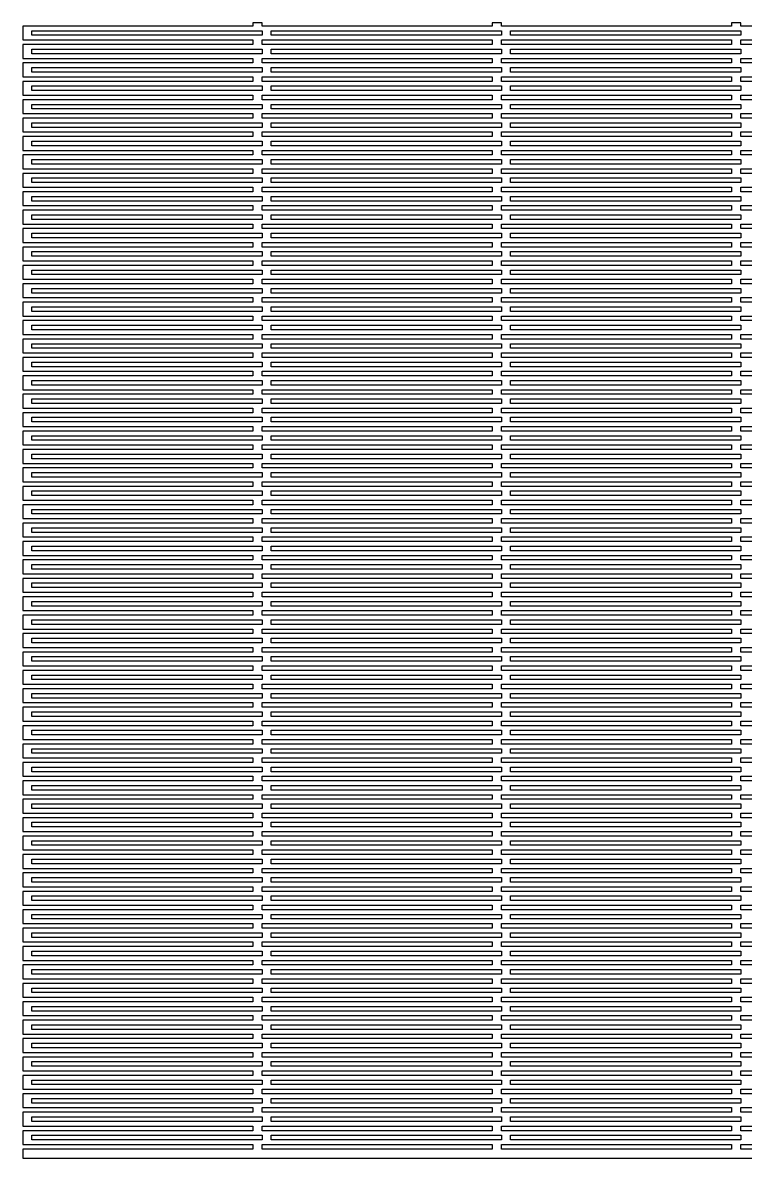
# Model space of a CAD drawing. Header units: metres. Extents: x 0 to 350, y 0 to 247.
# Drawn here: x 0 to 157, y 0 to 246.7 of the extents above; entities that cross this region are included whole.
import ezdxf

# ---------------------------------------------------------------- set-up
doc = ezdxf.new("R2010")
doc.units = ezdxf.units.M

msp = doc.modelspace()

# ---------------------------------------------------------------- linework, layer by layer
for p, q in [((52, 246.74), (50, 246.74)), ((50, 246.74), (50, 246)), ((52, 246), (52, 246.74)), ((104, 246.74), (102, 246.74)), ((102, 246.74), (102, 246)), ((104, 246), (104, 246.74)), ((156, 246.74), (154, 246.74)), ((154, 246.74), (154, 246)), ((156, 246), (156, 246.74)), ((50, 246), (0, 246)), ((0, 246), (0, 243)), ((2, 244), (2, 245)), ((2, 245), (52, 245)), ((102, 246), (52, 246)), ((52, 245), (52, 244)), ((54, 244), (54, 245)), ((54, 245), (104, 245)), ((154, 246), (104, 246)), ((104, 245), (104, 244)), ((106, 244), (106, 245)), ((106, 245), (156, 245)), ((206, 246), (156, 246)), ((156, 245), (156, 244)), ((0, 243), (50, 243)), ((50, 242), (0, 242)), ((0, 242), (0, 239)), ((52, 244), (2, 244)), ((50, 243), (50, 242)), ((52, 242), (52, 243)), ((52, 243), (102, 243)), ((102, 242), (52, 242)), ((104, 244), (54, 244)), ((102, 243), (102, 242)), ((104, 242), (104, 243)), ((104, 243), (154, 243)), ((154, 242), (104, 242)), ((156, 244), (106, 244)), ((154, 243), (154, 242)), ((156, 242), (156, 243)), ((156, 243), (206, 243)), ((206, 242), (156, 242)), ((2, 240), (2, 241)), ((2, 241), (52, 241)), ((52, 240), (2, 240)), ((52, 241), (52, 240)), ((54, 240), (54, 241)), ((54, 241), (104, 241)), ((104, 240), (54, 240)), ((104, 241), (104, 240)), ((106, 240), (106, 241)), ((106, 241), (156, 241)), ((156, 240), (106, 240)), ((156, 241), (156, 240)), ((0, 239), (50, 239)), ((50, 238), (0, 238)), ((0, 238), (0, 235)), ((2, 236), (2, 237)), ((2, 237), (52, 237)), ((50, 239), (50, 238)), ((52, 238), (52, 239)), ((52, 239), (102, 239)), ((102, 238), (52, 238)), ((52, 237), (52, 236)), ((54, 236), (54, 237)), ((54, 237), (104, 237)), ((102, 239), (102, 238)), ((104, 238), (104, 239)), ((104, 239), (154, 239)), ((154, 238), (104, 238)), ((104, 237), (104, 236)), ((106, 236), (106, 237)), ((106, 237), (156, 237)), ((154, 239), (154, 238)), ((156, 238), (156, 239)), ((156, 239), (206, 239)), ((206, 238), (156, 238)), ((156, 237), (156, 236)), ((0, 235), (50, 235)), ((52, 236), (2, 236)), ((50, 235), (50, 234)), ((52, 234), (52, 235)), ((52, 235), (102, 235)), ((104, 236), (54, 236)), ((102, 235), (102, 234)), ((104, 234), (104, 235)), ((104, 235), (154, 235)), ((156, 236), (106, 236)), ((154, 235), (154, 234)), ((156, 234), (156, 235)), ((156, 235), (206, 235)), ((50, 234), (0, 234)), ((0, 234), (0, 231)), ((2, 232), (2, 233)), ((2, 233), (52, 233)), ((52, 232), (2, 232)), ((102, 234), (52, 234)), ((52, 233), (52, 232)), ((54, 232), (54, 233)), ((54, 233), (104, 233)), ((104, 232), (54, 232)), ((154, 234), (104, 234)), ((104, 233), (104, 232)), ((106, 232), (106, 233)), ((106, 233), (156, 233)), ((156, 232), (106, 232)), ((206, 234), (156, 234)), ((156, 233), (156, 232)), ((0, 231), (50, 231)), ((50, 230), (0, 230)), ((0, 230), (0, 227)), ((50, 231), (50, 230)), ((52, 230), (52, 231)), ((52, 231), (102, 231)), ((102, 230), (52, 230)), ((102, 231), (102, 230)), ((104, 230), (104, 231)), ((104, 231), (154, 231)), ((154, 230), (104, 230)), ((154, 231), (154, 230)), ((156, 230), (156, 231)), ((156, 231), (206, 231)), ((206, 230), (156, 230)), ((2, 228), (2, 229)), ((2, 229), (52, 229)), ((52, 228), (2, 228)), ((52, 229), (52, 228)), ((54, 228), (54, 229)), ((54, 229), (104, 229)), ((104, 228), (54, 228)), ((104, 229), (104, 228)), ((106, 228), (106, 229)), ((106, 229), (156, 229)), ((156, 228), (106, 228)), ((156, 229), (156, 228)), ((0, 227), (50, 227)), ((50, 226), (0, 226)), ((0, 226), (0, 223)), ((2, 224), (2, 225)), ((2, 225), (52, 225)), ((50, 227), (50, 226)), ((52, 226), (52, 227)), ((52, 227), (102, 227)), ((102, 226), (52, 226)), ((52, 225), (52, 224)), ((54, 224), (54, 225)), ((54, 225), (104, 225)), ((102, 227), (102, 226)), ((104, 226), (104, 227)), ((104, 227), (154, 227)), ((154, 226), (104, 226)), ((104, 225), (104, 224)), ((106, 224), (106, 225)), ((106, 225), (156, 225)), ((154, 227), (154, 226)), ((156, 226), (156, 227)), ((156, 227), (206, 227)), ((206, 226), (156, 226)), ((156, 225), (156, 224)), ((0, 223), (50, 223)), ((52, 224), (2, 224)), ((50, 223), (50, 222)), ((52, 222), (52, 223)), ((52, 223), (102, 223)), ((104, 224), (54, 224)), ((102, 223), (102, 222)), ((104, 222), (104, 223)), ((104, 223), (154, 223)), ((156, 224), (106, 224)), ((154, 223), (154, 222)), ((156, 222), (156, 223)), ((156, 223), (206, 223)), ((50, 222), (0, 222)), ((0, 222), (0, 219)), ((2, 220), (2, 221)), ((2, 221), (52, 221)), ((52, 220), (2, 220)), ((102, 222), (52, 222)), ((52, 221), (52, 220)), ((54, 220), (54, 221)), ((54, 221), (104, 221)), ((104, 220), (54, 220)), ((154, 222), (104, 222)), ((104, 221), (104, 220)), ((106, 220), (106, 221)), ((106, 221), (156, 221)), ((156, 220), (106, 220)), ((206, 222), (156, 222)), ((156, 221), (156, 220)), ((0, 219), (50, 219)), ((50, 218), (0, 218)), ((0, 218), (0, 215)), ((50, 219), (50, 218)), ((52, 218), (52, 219)), ((52, 219), (102, 219)), ((102, 218), (52, 218)), ((102, 219), (102, 218)), ((104, 218), (104, 219)), ((104, 219), (154, 219)), ((154, 218), (104, 218)), ((154, 219), (154, 218)), ((156, 218), (156, 219)), ((156, 219), (206, 219)), ((206, 218), (156, 218)), ((0, 215), (50, 215)), ((2, 216), (2, 217)), ((2, 217), (52, 217)), ((52, 216), (2, 216)), ((50, 215), (50, 214)), ((52, 217), (52, 216)), ((52, 214), (52, 215)), ((52, 215), (102, 215)), ((54, 216), (54, 217)), ((54, 217), (104, 217)), ((104, 216), (54, 216)), ((102, 215), (102, 214)), ((104, 217), (104, 216)), ((104, 214), (104, 215)), ((104, 215), (154, 215)), ((106, 216), (106, 217)), ((106, 217), (156, 217)), ((156, 216), (106, 216)), ((154, 215), (154, 214)), ((156, 217), (156, 216)), ((156, 214), (156, 215)), ((156, 215), (206, 215)), ((50, 214), (0, 214)), ((0, 214), (0, 211)), ((2, 212), (2, 213)), ((2, 213), (52, 213)), ((102, 214), (52, 214)), ((52, 213), (52, 212)), ((54, 212), (54, 213)), ((54, 213), (104, 213)), ((154, 214), (104, 214)), ((104, 213), (104, 212)), ((106, 212), (106, 213)), ((106, 213), (156, 213)), ((206, 214), (156, 214)), ((156, 213), (156, 212)), ((0, 211), (50, 211)), ((50, 210), (0, 210)), ((0, 210), (0, 207)), ((52, 212), (2, 212)), ((50, 211), (50, 210)), ((52, 210), (52, 211)), ((52, 211), (102, 211)), ((102, 210), (52, 210)), ((104, 212), (54, 212)), ((102, 211), (102, 210)), ((104, 210), (104, 211)), ((104, 211), (154, 211)), ((154, 210), (104, 210)), ((156, 212), (106, 212)), ((154, 211), (154, 210)), ((156, 210), (156, 211)), ((156, 211), (206, 211)), ((206, 210), (156, 210)), ((2, 208), (2, 209)), ((2, 209), (52, 209)), ((52, 208), (2, 208)), ((52, 209), (52, 208)), ((54, 208), (54, 209)), ((54, 209), (104, 209)), ((104, 208), (54, 208)), ((104, 209), (104, 208)), ((106, 208), (106, 209)), ((106, 209), (156, 209)), ((156, 208), (106, 208)), ((156, 209), (156, 208)), ((0, 207), (50, 207)), ((50, 206), (0, 206)), ((0, 206), (0, 203)), ((2, 204), (2, 205)), ((2, 205), (52, 205)), ((50, 207), (50, 206)), ((52, 206), (52, 207)), ((52, 207), (102, 207)), ((102, 206), (52, 206)), ((52, 205), (52, 204)), ((54, 204), (54, 205)), ((54, 205), (104, 205)), ((102, 207), (102, 206)), ((104, 206), (104, 207)), ((104, 207), (154, 207)), ((154, 206), (104, 206)), ((104, 205), (104, 204)), ((106, 204), (106, 205)), ((106, 205), (156, 205)), ((154, 207), (154, 206)), ((156, 206), (156, 207)), ((156, 207), (206, 207)), ((206, 206), (156, 206)), ((156, 205), (156, 204)), ((0, 203), (50, 203)), ((52, 204), (2, 204)), ((50, 203), (50, 202)), ((52, 202), (52, 203)), ((52, 203), (102, 203)), ((104, 204), (54, 204)), ((102, 203), (102, 202)), ((104, 202), (104, 203)), ((104, 203), (154, 203)), ((156, 204), (106, 204)), ((154, 203), (154, 202)), ((156, 202), (156, 203)), ((156, 203), (206, 203)), ((50, 202), (0, 202)), ((0, 202), (0, 199)), ((2, 200), (2, 201)), ((2, 201), (52, 201)), ((52, 200), (2, 200)), ((102, 202), (52, 202)), ((52, 201), (52, 200)), ((54, 200), (54, 201)), ((54, 201), (104, 201)), ((104, 200), (54, 200)), ((154, 202), (104, 202)), ((104, 201), (104, 200)), ((106, 200), (106, 201)), ((106, 201), (156, 201)), ((156, 200), (106, 200)), ((206, 202), (156, 202)), ((156, 201), (156, 200)), ((0, 199), (50, 199)), ((50, 198), (0, 198)), ((0, 198), (0, 195)), ((50, 199), (50, 198)), ((52, 198), (52, 199)), ((52, 199), (102, 199)), ((102, 198), (52, 198)), ((102, 199), (102, 198)), ((104, 198), (104, 199)), ((104, 199), (154, 199)), ((154, 198), (104, 198)), ((154, 199), (154, 198)), ((156, 198), (156, 199)), ((156, 199), (206, 199)), ((206, 198), (156, 198)), ((0, 195), (50, 195)), ((2, 196), (2, 197)), ((2, 197), (52, 197)), ((52, 196), (2, 196)), ((50, 195), (50, 194)), ((52, 197), (52, 196)), ((52, 194), (52, 195)), ((52, 195), (102, 195)), ((54, 196), (54, 197)), ((54, 197), (104, 197)), ((104, 196), (54, 196)), ((102, 195), (102, 194)), ((104, 197), (104, 196)), ((104, 194), (104, 195)), ((104, 195), (154, 195)), ((106, 196), (106, 197)), ((106, 197), (156, 197)), ((156, 196), (106, 196)), ((154, 195), (154, 194)), ((156, 197), (156, 196)), ((156, 194), (156, 195)), ((156, 195), (206, 195)), ((50, 194), (0, 194)), ((0, 194), (0, 191)), ((2, 192), (2, 193)), ((2, 193), (52, 193)), ((102, 194), (52, 194)), ((52, 193), (52, 192)), ((54, 192), (54, 193)), ((54, 193), (104, 193)), ((154, 194), (104, 194)), ((104, 193), (104, 192)), ((106, 192), (106, 193)), ((106, 193), (156, 193)), ((206, 194), (156, 194)), ((156, 193), (156, 192)), ((0, 191), (50, 191)), ((50, 190), (0, 190)), ((0, 190), (0, 187)), ((52, 192), (2, 192)), ((50, 191), (50, 190)), ((52, 190), (52, 191)), ((52, 191), (102, 191)), ((102, 190), (52, 190)), ((104, 192), (54, 192)), ((102, 191), (102, 190)), ((104, 190), (104, 191)), ((104, 191), (154, 191)), ((154, 190), (104, 190)), ((156, 192), (106, 192)), ((154, 191), (154, 190)), ((156, 190), (156, 191)), ((156, 191), (206, 191)), ((206, 190), (156, 190)), ((2, 188), (2, 189)), ((2, 189), (52, 189)), ((52, 188), (2, 188)), ((52, 189), (52, 188)), ((54, 188), (54, 189)), ((54, 189), (104, 189)), ((104, 188), (54, 188)), ((104, 189), (104, 188)), ((106, 188), (106, 189)), ((106, 189), (156, 189)), ((156, 188), (106, 188)), ((156, 189), (156, 188)), ((0, 187), (50, 187)), ((50, 186), (0, 186)), ((0, 186), (0, 183)), ((50, 187), (50, 186)), ((52, 186), (52, 187)), ((52, 187), (102, 187)), ((102, 186), (52, 186)), ((102, 187), (102, 186)), ((104, 186), (104, 187)), ((104, 187), (154, 187)), ((154, 186), (104, 186)), ((154, 187), (154, 186)), ((156, 186), (156, 187)), ((156, 187), (206, 187)), ((206, 186), (156, 186)), ((0, 183), (50, 183)), ((2, 184), (2, 185)), ((2, 185), (52, 185)), ((52, 184), (2, 184)), ((50, 183), (50, 182)), ((52, 185), (52, 184)), ((52, 182), (52, 183)), ((52, 183), (102, 183)), ((54, 184), (54, 185)), ((54, 185), (104, 185)), ((104, 184), (54, 184)), ((102, 183), (102, 182)), ((104, 185), (104, 184)), ((104, 182), (104, 183)), ((104, 183), (154, 183)), ((106, 184), (106, 185)), ((106, 185), (156, 185)), ((156, 184), (106, 184)), ((154, 183), (154, 182)), ((156, 185), (156, 184)), ((156, 182), (156, 183)), ((156, 183), (206, 183)), ((50, 182), (0, 182)), ((0, 182), (0, 179)), ((2, 180), (2, 181)), ((2, 181), (52, 181)), ((102, 182), (52, 182)), ((52, 181), (52, 180)), ((54, 180), (54, 181)), ((54, 181), (104, 181)), ((154, 182), (104, 182)), ((104, 181), (104, 180)), ((106, 180), (106, 181)), ((106, 181), (156, 181)), ((206, 182), (156, 182)), ((156, 181), (156, 180)), ((0, 179), (50, 179)), ((50, 178), (0, 178)), ((0, 178), (0, 175)), ((52, 180), (2, 180)), ((50, 179), (50, 178)), ((52, 178), (52, 179)), ((52, 179), (102, 179)), ((102, 178), (52, 178)), ((104, 180), (54, 180)), ((102, 179), (102, 178)), ((104, 178), (104, 179)), ((104, 179), (154, 179)), ((154, 178), (104, 178)), ((156, 180), (106, 180)), ((154, 179), (154, 178)), ((156, 178), (156, 179)), ((156, 179), (206, 179)), ((206, 178), (156, 178)), ((2, 176), (2, 177)), ((2, 177), (52, 177)), ((52, 176), (2, 176)), ((52, 177), (52, 176)), ((54, 176), (54, 177)), ((54, 177), (104, 177)), ((104, 176), (54, 176)), ((104, 177), (104, 176)), ((106, 176), (106, 177)), ((106, 177), (156, 177)), ((156, 176), (106, 176)), ((156, 177), (156, 176)), ((0, 175), (50, 175)), ((50, 174), (0, 174)), ((0, 174), (0, 171)), ((2, 172), (2, 173)), ((2, 173), (52, 173)), ((50, 175), (50, 174)), ((52, 174), (52, 175)), ((52, 175), (102, 175)), ((102, 174), (52, 174)), ((52, 173), (52, 172)), ((54, 172), (54, 173)), ((54, 173), (104, 173)), ((102, 175), (102, 174)), ((104, 174), (104, 175)), ((104, 175), (154, 175)), ((154, 174), (104, 174)), ((104, 173), (104, 172)), ((106, 172), (106, 173)), ((106, 173), (156, 173)), ((154, 175), (154, 174)), ((156, 174), (156, 175)), ((156, 175), (206, 175)), ((206, 174), (156, 174)), ((156, 173), (156, 172)), ((0, 171), (50, 171)), ((52, 172), (2, 172)), ((50, 171), (50, 170)), ((52, 170), (52, 171)), ((52, 171), (102, 171)), ((104, 172), (54, 172)), ((102, 171), (102, 170)), ((104, 170), (104, 171)), ((104, 171), (154, 171)), ((156, 172), (106, 172)), ((154, 171), (154, 170)), ((156, 170), (156, 171)), ((156, 171), (206, 171)), ((50, 170), (0, 170)), ((0, 170), (0, 167)), ((2, 168), (2, 169)), ((2, 169), (52, 169)), ((52, 168), (2, 168)), ((102, 170), (52, 170)), ((52, 169), (52, 168)), ((54, 168), (54, 169)), ((54, 169), (104, 169)), ((104, 168), (54, 168)), ((154, 170), (104, 170)), ((104, 169), (104, 168)), ((106, 168), (106, 169)), ((106, 169), (156, 169)), ((156, 168), (106, 168)), ((206, 170), (156, 170)), ((156, 169), (156, 168)), ((0, 167), (50, 167)), ((50, 166), (0, 166)), ((0, 166), (0, 163)), ((50, 167), (50, 166)), ((52, 166), (52, 167)), ((52, 167), (102, 167)), ((102, 166), (52, 166)), ((102, 167), (102, 166)), ((104, 166), (104, 167)), ((104, 167), (154, 167)), ((154, 166), (104, 166)), ((154, 167), (154, 166)), ((156, 166), (156, 167)), ((156, 167), (206, 167)), ((206, 166), (156, 166)), ((0, 163), (50, 163)), ((2, 164), (2, 165)), ((2, 165), (52, 165)), ((52, 164), (2, 164)), ((50, 163), (50, 162)), ((52, 165), (52, 164)), ((52, 162), (52, 163)), ((52, 163), (102, 163)), ((54, 164), (54, 165)), ((54, 165), (104, 165)), ((104, 164), (54, 164)), ((102, 163), (102, 162)), ((104, 165), (104, 164)), ((104, 162), (104, 163)), ((104, 163), (154, 163)), ((106, 164), (106, 165)), ((106, 165), (156, 165)), ((156, 164), (106, 164)), ((154, 163), (154, 162)), ((156, 165), (156, 164)), ((156, 162), (156, 163)), ((156, 163), (206, 163)), ((50, 162), (0, 162)), ((0, 162), (0, 159)), ((2, 160), (2, 161)), ((2, 161), (52, 161)), ((102, 162), (52, 162)), ((52, 161), (52, 160)), ((54, 160), (54, 161)), ((54, 161), (104, 161)), ((154, 162), (104, 162)), ((104, 161), (104, 160)), ((106, 160), (106, 161)), ((106, 161), (156, 161)), ((206, 162), (156, 162)), ((156, 161), (156, 160)), ((0, 159), (50, 159)), ((50, 158), (0, 158)), ((0, 158), (0, 155)), ((52, 160), (2, 160)), ((50, 159), (50, 158)), ((52, 158), (52, 159)), ((52, 159), (102, 159)), ((102, 158), (52, 158)), ((104, 160), (54, 160)), ((102, 159), (102, 158)), ((104, 158), (104, 159)), ((104, 159), (154, 159)), ((154, 158), (104, 158)), ((156, 160), (106, 160)), ((154, 159), (154, 158)), ((156, 158), (156, 159)), ((156, 159), (206, 159)), ((206, 158), (156, 158)), ((2, 156), (2, 157)), ((2, 157), (52, 157)), ((52, 156), (2, 156)), ((52, 157), (52, 156)), ((54, 156), (54, 157)), ((54, 157), (104, 157)), ((104, 156), (54, 156)), ((104, 157), (104, 156)), ((106, 156), (106, 157)), ((106, 157), (156, 157)), ((156, 156), (106, 156)), ((156, 157), (156, 156)), ((0, 155), (50, 155)), ((50, 154), (0, 154)), ((0, 154), (0, 151)), ((2, 152), (2, 153)), ((2, 153), (52, 153)), ((50, 155), (50, 154)), ((52, 154), (52, 155)), ((52, 155), (102, 155)), ((102, 154), (52, 154)), ((52, 153), (52, 152)), ((54, 152), (54, 153)), ((54, 153), (104, 153)), ((102, 155), (102, 154)), ((104, 154), (104, 155)), ((104, 155), (154, 155)), ((154, 154), (104, 154)), ((104, 153), (104, 152)), ((106, 152), (106, 153)), ((106, 153), (156, 153)), ((154, 155), (154, 154)), ((156, 154), (156, 155)), ((156, 155), (206, 155)), ((206, 154), (156, 154)), ((156, 153), (156, 152)), ((0, 151), (50, 151)), ((52, 152), (2, 152)), ((50, 151), (50, 150)), ((52, 150), (52, 151)), ((52, 151), (102, 151)), ((104, 152), (54, 152)), ((102, 151), (102, 150)), ((104, 150), (104, 151)), ((104, 151), (154, 151)), ((156, 152), (106, 152)), ((154, 151), (154, 150)), ((156, 150), (156, 151)), ((156, 151), (206, 151)), ((50, 150), (0, 150)), ((0, 150), (0, 147)), ((2, 148), (2, 149)), ((2, 149), (52, 149)), ((102, 150), (52, 150)), ((52, 149), (52, 148)), ((54, 148), (54, 149)), ((54, 149), (104, 149)), ((154, 150), (104, 150)), ((104, 149), (104, 148)), ((106, 148), (106, 149)), ((106, 149), (156, 149)), ((206, 150), (156, 150)), ((156, 149), (156, 148)), ((0, 147), (50, 147)), ((50, 146), (0, 146)), ((0, 146), (0, 143)), ((52, 148), (2, 148)), ((50, 147), (50, 146)), ((52, 146), (52, 147)), ((52, 147), (102, 147)), ((102, 146), (52, 146)), ((104, 148), (54, 148)), ((102, 147), (102, 146)), ((104, 146), (104, 147)), ((104, 147), (154, 147)), ((154, 146), (104, 146)), ((156, 148), (106, 148)), ((154, 147), (154, 146)), ((156, 146), (156, 147)), ((156, 147), (206, 147)), ((206, 146), (156, 146)), ((2, 144), (2, 145)), ((2, 145), (52, 145)), ((52, 144), (2, 144)), ((52, 145), (52, 144)), ((54, 144), (54, 145)), ((54, 145), (104, 145)), ((104, 144), (54, 144)), ((104, 145), (104, 144)), ((106, 144), (106, 145)), ((106, 145), (156, 145)), ((156, 144), (106, 144)), ((156, 145), (156, 144)), ((0, 143), (50, 143)), ((50, 142), (0, 142)), ((0, 142), (0, 139)), ((2, 140), (2, 141)), ((2, 141), (52, 141)), ((50, 143), (50, 142)), ((52, 142), (52, 143)), ((52, 143), (102, 143)), ((102, 142), (52, 142)), ((52, 141), (52, 140)), ((54, 140), (54, 141)), ((54, 141), (104, 141)), ((102, 143), (102, 142)), ((104, 142), (104, 143)), ((104, 143), (154, 143)), ((154, 142), (104, 142)), ((104, 141), (104, 140)), ((106, 140), (106, 141)), ((106, 141), (156, 141)), ((154, 143), (154, 142)), ((156, 142), (156, 143)), ((156, 143), (206, 143)), ((206, 142), (156, 142)), ((156, 141), (156, 140)), ((0, 139), (50, 139)), ((52, 140), (2, 140)), ((50, 139), (50, 138)), ((52, 138), (52, 139)), ((52, 139), (102, 139)), ((104, 140), (54, 140)), ((102, 139), (102, 138)), ((104, 138), (104, 139)), ((104, 139), (154, 139)), ((156, 140), (106, 140)), ((154, 139), (154, 138)), ((156, 138), (156, 139)), ((156, 139), (206, 139)), ((50, 138), (0, 138)), ((0, 138), (0, 135)), ((2, 136), (2, 137)), ((2, 137), (52, 137)), ((52, 136), (2, 136)), ((102, 138), (52, 138)), ((52, 137), (52, 136)), ((54, 136), (54, 137)), ((54, 137), (104, 137)), ((104, 136), (54, 136)), ((154, 138), (104, 138)), ((104, 137), (104, 136)), ((106, 136), (106, 137)), ((106, 137), (156, 137)), ((156, 136), (106, 136)), ((206, 138), (156, 138)), ((156, 137), (156, 136)), ((0, 135), (50, 135)), ((50, 134), (0, 134)), ((0, 134), (0, 131)), ((50, 135), (50, 134)), ((52, 134), (52, 135)), ((52, 135), (102, 135)), ((102, 134), (52, 134)), ((102, 135), (102, 134)), ((104, 134), (104, 135)), ((104, 135), (154, 135)), ((154, 134), (104, 134)), ((154, 135), (154, 134)), ((156, 134), (156, 135)), ((156, 135), (206, 135)), ((206, 134), (156, 134)), ((0, 131), (50, 131)), ((2, 132), (2, 133)), ((2, 133), (52, 133)), ((52, 132), (2, 132)), ((50, 131), (50, 130)), ((52, 133), (52, 132)), ((52, 130), (52, 131)), ((52, 131), (102, 131)), ((54, 132), (54, 133)), ((54, 133), (104, 133)), ((104, 132), (54, 132)), ((102, 131), (102, 130)), ((104, 133), (104, 132)), ((104, 130), (104, 131)), ((104, 131), (154, 131)), ((106, 132), (106, 133)), ((106, 133), (156, 133)), ((156, 132), (106, 132)), ((154, 131), (154, 130)), ((156, 133), (156, 132)), ((156, 130), (156, 131)), ((156, 131), (206, 131)), ((50, 130), (0, 130)), ((0, 130), (0, 127)), ((2, 128), (2, 129)), ((2, 129), (52, 129)), ((102, 130), (52, 130)), ((52, 129), (52, 128)), ((54, 128), (54, 129)), ((54, 129), (104, 129)), ((154, 130), (104, 130)), ((104, 129), (104, 128)), ((106, 128), (106, 129)), ((106, 129), (156, 129)), ((206, 130), (156, 130)), ((156, 129), (156, 128)), ((0, 127), (50, 127)), ((50, 126), (0, 126)), ((0, 126), (0, 123)), ((52, 128), (2, 128)), ((50, 127), (50, 126)), ((52, 126), (52, 127)), ((52, 127), (102, 127)), ((102, 126), (52, 126)), ((104, 128), (54, 128)), ((102, 127), (102, 126)), ((104, 126), (104, 127)), ((104, 127), (154, 127)), ((154, 126), (104, 126)), ((156, 128), (106, 128)), ((154, 127), (154, 126)), ((156, 126), (156, 127)), ((156, 127), (206, 127)), ((206, 126), (156, 126)), ((2, 124), (2, 125)), ((2, 125), (52, 125)), ((52, 124), (2, 124)), ((52, 125), (52, 124)), ((54, 124), (54, 125)), ((54, 125), (104, 125)), ((104, 124), (54, 124)), ((104, 125), (104, 124)), ((106, 124), (106, 125)), ((106, 125), (156, 125)), ((156, 124), (106, 124)), ((156, 125), (156, 124)), ((0, 123), (50, 123)), ((50, 122), (0, 122)), ((0, 122), (0, 119)), ((2, 120), (2, 121)), ((2, 121), (52, 121)), ((50, 123), (50, 122)), ((52, 122), (52, 123)), ((52, 123), (102, 123)), ((102, 122), (52, 122)), ((52, 121), (52, 120)), ((54, 120), (54, 121)), ((54, 121), (104, 121)), ((102, 123), (102, 122)), ((104, 122), (104, 123)), ((104, 123), (154, 123)), ((154, 122), (104, 122)), ((104, 121), (104, 120)), ((106, 120), (106, 121)), ((106, 121), (156, 121)), ((154, 123), (154, 122)), ((156, 122), (156, 123)), ((156, 123), (206, 123)), ((206, 122), (156, 122)), ((156, 121), (156, 120)), ((0, 119), (50, 119)), ((52, 120), (2, 120)), ((50, 119), (50, 118)), ((52, 118), (52, 119)), ((52, 119), (102, 119)), ((104, 120), (54, 120)), ((102, 119), (102, 118)), ((104, 118), (104, 119)), ((104, 119), (154, 119)), ((156, 120), (106, 120)), ((154, 119), (154, 118)), ((156, 118), (156, 119)), ((156, 119), (206, 119)), ((50, 118), (0, 118)), ((0, 118), (0, 115)), ((2, 116), (2, 117)), ((2, 117), (52, 117)), ((52, 116), (2, 116)), ((102, 118), (52, 118)), ((52, 117), (52, 116)), ((54, 116), (54, 117)), ((54, 117), (104, 117)), ((104, 116), (54, 116)), ((154, 118), (104, 118)), ((104, 117), (104, 116)), ((106, 116), (106, 117)), ((106, 117), (156, 117)), ((156, 116), (106, 116)), ((206, 118), (156, 118)), ((156, 117), (156, 116)), ((0, 115), (50, 115)), ((50, 114), (0, 114)), ((0, 114), (0, 111)), ((50, 115), (50, 114)), ((52, 114), (52, 115)), ((52, 115), (102, 115)), ((102, 114), (52, 114)), ((102, 115), (102, 114)), ((104, 114), (104, 115)), ((104, 115), (154, 115)), ((154, 114), (104, 114)), ((154, 115), (154, 114)), ((156, 114), (156, 115)), ((156, 115), (206, 115)), ((206, 114), (156, 114)), ((2, 112), (2, 113)), ((2, 113), (52, 113)), ((52, 112), (2, 112)), ((52, 113), (52, 112)), ((54, 112), (54, 113)), ((54, 113), (104, 113)), ((104, 112), (54, 112)), ((104, 113), (104, 112)), ((106, 112), (106, 113)), ((106, 113), (156, 113)), ((156, 112), (106, 112)), ((156, 113), (156, 112)), ((0, 111), (50, 111)), ((50, 110), (0, 110)), ((0, 110), (0, 107)), ((2, 108), (2, 109)), ((2, 109), (52, 109)), ((50, 111), (50, 110)), ((52, 110), (52, 111)), ((52, 111), (102, 111)), ((102, 110), (52, 110)), ((52, 109), (52, 108)), ((54, 108), (54, 109)), ((54, 109), (104, 109)), ((102, 111), (102, 110)), ((104, 110), (104, 111)), ((104, 111), (154, 111)), ((154, 110), (104, 110)), ((104, 109), (104, 108)), ((106, 108), (106, 109)), ((106, 109), (156, 109)), ((154, 111), (154, 110)), ((156, 110), (156, 111)), ((156, 111), (206, 111)), ((206, 110), (156, 110)), ((156, 109), (156, 108)), ((0, 107), (50, 107)), ((52, 108), (2, 108)), ((50, 107), (50, 106)), ((52, 106), (52, 107)), ((52, 107), (102, 107)), ((104, 108), (54, 108)), ((102, 107), (102, 106)), ((104, 106), (104, 107)), ((104, 107), (154, 107)), ((156, 108), (106, 108)), ((154, 107), (154, 106)), ((156, 106), (156, 107)), ((156, 107), (206, 107)), ((50, 106), (0, 106)), ((0, 106), (0, 103)), ((2, 104), (2, 105)), ((2, 105), (52, 105)), ((52, 104), (2, 104)), ((102, 106), (52, 106)), ((52, 105), (52, 104)), ((54, 104), (54, 105)), ((54, 105), (104, 105)), ((104, 104), (54, 104)), ((154, 106), (104, 106)), ((104, 105), (104, 104)), ((106, 104), (106, 105)), ((106, 105), (156, 105)), ((156, 104), (106, 104)), ((206, 106), (156, 106)), ((156, 105), (156, 104)), ((0, 103), (50, 103)), ((50, 102), (0, 102)), ((0, 102), (0, 99)), ((50, 103), (50, 102)), ((52, 102), (52, 103)), ((52, 103), (102, 103)), ((102, 102), (52, 102)), ((102, 103), (102, 102)), ((104, 102), (104, 103)), ((104, 103), (154, 103)), ((154, 102), (104, 102)), ((154, 103), (154, 102)), ((156, 102), (156, 103)), ((156, 103), (206, 103)), ((206, 102), (156, 102)), ((0, 99), (50, 99)), ((2, 100), (2, 101)), ((2, 101), (52, 101)), ((52, 100), (2, 100)), ((50, 99), (50, 98)), ((52, 101), (52, 100)), ((52, 98), (52, 99)), ((52, 99), (102, 99)), ((54, 100), (54, 101)), ((54, 101), (104, 101)), ((104, 100), (54, 100)), ((102, 99), (102, 98)), ((104, 101), (104, 100)), ((104, 98), (104, 99)), ((104, 99), (154, 99)), ((106, 100), (106, 101)), ((106, 101), (156, 101)), ((156, 100), (106, 100)), ((154, 99), (154, 98)), ((156, 101), (156, 100)), ((156, 98), (156, 99)), ((156, 99), (206, 99)), ((50, 98), (0, 98)), ((0, 98), (0, 95)), ((2, 96), (2, 97)), ((2, 97), (52, 97)), ((102, 98), (52, 98)), ((52, 97), (52, 96)), ((54, 96), (54, 97)), ((54, 97), (104, 97)), ((154, 98), (104, 98)), ((104, 97), (104, 96)), ((106, 96), (106, 97)), ((106, 97), (156, 97)), ((206, 98), (156, 98)), ((156, 97), (156, 96)), ((0, 95), (50, 95)), ((50, 94), (0, 94)), ((0, 94), (0, 91)), ((52, 96), (2, 96)), ((50, 95), (50, 94)), ((52, 94), (52, 95)), ((52, 95), (102, 95)), ((102, 94), (52, 94)), ((104, 96), (54, 96)), ((102, 95), (102, 94)), ((104, 94), (104, 95)), ((104, 95), (154, 95)), ((154, 94), (104, 94)), ((156, 96), (106, 96)), ((154, 95), (154, 94)), ((156, 94), (156, 95)), ((156, 95), (206, 95)), ((206, 94), (156, 94)), ((2, 92), (2, 93)), ((2, 93), (52, 93)), ((52, 92), (2, 92)), ((52, 93), (52, 92)), ((54, 92), (54, 93)), ((54, 93), (104, 93)), ((104, 92), (54, 92)), ((104, 93), (104, 92)), ((106, 92), (106, 93)), ((106, 93), (156, 93)), ((156, 92), (106, 92)), ((156, 93), (156, 92)), ((0, 91), (50, 91)), ((50, 90), (0, 90)), ((0, 90), (0, 87)), ((2, 88), (2, 89)), ((2, 89), (52, 89)), ((50, 91), (50, 90)), ((52, 90), (52, 91)), ((52, 91), (102, 91)), ((102, 90), (52, 90)), ((52, 89), (52, 88)), ((54, 88), (54, 89)), ((54, 89), (104, 89)), ((102, 91), (102, 90)), ((104, 90), (104, 91)), ((104, 91), (154, 91)), ((154, 90), (104, 90)), ((104, 89), (104, 88)), ((106, 88), (106, 89)), ((106, 89), (156, 89)), ((154, 91), (154, 90)), ((156, 90), (156, 91)), ((156, 91), (206, 91)), ((206, 90), (156, 90)), ((156, 89), (156, 88)), ((0, 87), (50, 87)), ((52, 88), (2, 88)), ((50, 87), (50, 86)), ((52, 86), (52, 87)), ((52, 87), (102, 87)), ((104, 88), (54, 88)), ((102, 87), (102, 86)), ((104, 86), (104, 87)), ((104, 87), (154, 87)), ((156, 88), (106, 88)), ((154, 87), (154, 86)), ((156, 86), (156, 87)), ((156, 87), (206, 87)), ((50, 86), (0, 86)), ((0, 86), (0, 83)), ((2, 84), (2, 85)), ((2, 85), (52, 85)), ((52, 84), (2, 84)), ((102, 86), (52, 86)), ((52, 85), (52, 84)), ((54, 84), (54, 85)), ((54, 85), (104, 85)), ((104, 84), (54, 84)), ((154, 86), (104, 86)), ((104, 85), (104, 84)), ((106, 84), (106, 85)), ((106, 85), (156, 85)), ((156, 84), (106, 84)), ((206, 86), (156, 86)), ((156, 85), (156, 84)), ((0, 83), (50, 83)), ((50, 82), (0, 82)), ((0, 82), (0, 79)), ((50, 83), (50, 82)), ((52, 82), (52, 83)), ((52, 83), (102, 83)), ((102, 82), (52, 82)), ((102, 83), (102, 82)), ((104, 82), (104, 83)), ((104, 83), (154, 83)), ((154, 82), (104, 82)), ((154, 83), (154, 82)), ((156, 82), (156, 83)), ((156, 83), (206, 83)), ((206, 82), (156, 82)), ((0, 79), (50, 79)), ((2, 80), (2, 81)), ((2, 81), (52, 81)), ((52, 80), (2, 80)), ((50, 79), (50, 78)), ((52, 81), (52, 80)), ((52, 78), (52, 79)), ((52, 79), (102, 79)), ((54, 80), (54, 81)), ((54, 81), (104, 81)), ((104, 80), (54, 80)), ((102, 79), (102, 78)), ((104, 81), (104, 80)), ((104, 78), (104, 79)), ((104, 79), (154, 79)), ((106, 80), (106, 81)), ((106, 81), (156, 81)), ((156, 80), (106, 80)), ((154, 79), (154, 78)), ((156, 81), (156, 80)), ((156, 78), (156, 79)), ((156, 79), (206, 79)), ((50, 78), (0, 78)), ((0, 78), (0, 75)), ((2, 76), (2, 77)), ((2, 77), (52, 77)), ((102, 78), (52, 78)), ((52, 77), (52, 76)), ((54, 76), (54, 77)), ((54, 77), (104, 77)), ((154, 78), (104, 78)), ((104, 77), (104, 76)), ((106, 76), (106, 77)), ((106, 77), (156, 77)), ((206, 78), (156, 78)), ((156, 77), (156, 76)), ((0, 75), (50, 75)), ((52, 76), (2, 76)), ((50, 75), (50, 74)), ((52, 74), (52, 75)), ((52, 75), (102, 75)), ((104, 76), (54, 76)), ((102, 75), (102, 74)), ((104, 74), (104, 75)), ((104, 75), (154, 75)), ((156, 76), (106, 76)), ((154, 75), (154, 74)), ((156, 74), (156, 75)), ((156, 75), (206, 75)), ((50, 74), (0, 74)), ((0, 74), (0, 71)), ((2, 72), (2, 73)), ((2, 73), (52, 73)), ((52, 72), (2, 72)), ((102, 74), (52, 74)), ((52, 73), (52, 72)), ((54, 72), (54, 73)), ((54, 73), (104, 73)), ((104, 72), (54, 72)), ((154, 74), (104, 74)), ((104, 73), (104, 72)), ((106, 72), (106, 73)), ((106, 73), (156, 73)), ((156, 72), (106, 72)), ((206, 74), (156, 74)), ((156, 73), (156, 72)), ((0, 71), (50, 71)), ((50, 70), (0, 70)), ((0, 70), (0, 67)), ((50, 71), (50, 70)), ((52, 70), (52, 71)), ((52, 71), (102, 71)), ((102, 70), (52, 70)), ((102, 71), (102, 70)), ((104, 70), (104, 71)), ((104, 71), (154, 71)), ((154, 70), (104, 70)), ((154, 71), (154, 70)), ((156, 70), (156, 71)), ((156, 71), (206, 71)), ((206, 70), (156, 70)), ((0, 67), (50, 67)), ((2, 68), (2, 69)), ((2, 69), (52, 69)), ((52, 68), (2, 68)), ((50, 67), (50, 66)), ((52, 69), (52, 68)), ((52, 66), (52, 67)), ((52, 67), (102, 67)), ((54, 68), (54, 69)), ((54, 69), (104, 69)), ((104, 68), (54, 68)), ((102, 67), (102, 66)), ((104, 69), (104, 68)), ((104, 66), (104, 67)), ((104, 67), (154, 67)), ((106, 68), (106, 69)), ((106, 69), (156, 69)), ((156, 68), (106, 68)), ((154, 67), (154, 66)), ((156, 69), (156, 68)), ((156, 66), (156, 67)), ((156, 67), (206, 67)), ((50, 66), (0, 66)), ((0, 66), (0, 63)), ((2, 64), (2, 65)), ((2, 65), (52, 65)), ((102, 66), (52, 66)), ((52, 65), (52, 64)), ((54, 64), (54, 65)), ((54, 65), (104, 65)), ((154, 66), (104, 66)), ((104, 65), (104, 64)), ((106, 64), (106, 65)), ((106, 65), (156, 65)), ((206, 66), (156, 66)), ((156, 65), (156, 64)), ((0, 63), (50, 63)), ((50, 62), (0, 62)), ((0, 62), (0, 59)), ((52, 64), (2, 64)), ((50, 63), (50, 62)), ((52, 62), (52, 63)), ((52, 63), (102, 63)), ((102, 62), (52, 62)), ((104, 64), (54, 64)), ((102, 63), (102, 62)), ((104, 62), (104, 63)), ((104, 63), (154, 63)), ((154, 62), (104, 62)), ((156, 64), (106, 64)), ((154, 63), (154, 62)), ((156, 62), (156, 63)), ((156, 63), (206, 63)), ((206, 62), (156, 62)), ((2, 60), (2, 61)), ((2, 61), (52, 61)), ((52, 60), (2, 60)), ((52, 61), (52, 60)), ((54, 60), (54, 61)), ((54, 61), (104, 61)), ((104, 60), (54, 60)), ((104, 61), (104, 60)), ((106, 60), (106, 61)), ((106, 61), (156, 61)), ((156, 60), (106, 60)), ((156, 61), (156, 60)), ((0, 59), (50, 59)), ((50, 58), (0, 58)), ((0, 58), (0, 55)), ((2, 56), (2, 57)), ((2, 57), (52, 57)), ((50, 59), (50, 58)), ((52, 58), (52, 59)), ((52, 59), (102, 59)), ((102, 58), (52, 58)), ((52, 57), (52, 56)), ((54, 56), (54, 57)), ((54, 57), (104, 57)), ((102, 59), (102, 58)), ((104, 58), (104, 59)), ((104, 59), (154, 59)), ((154, 58), (104, 58)), ((104, 57), (104, 56)), ((106, 56), (106, 57)), ((106, 57), (156, 57)), ((154, 59), (154, 58)), ((156, 58), (156, 59)), ((156, 59), (206, 59)), ((206, 58), (156, 58)), ((156, 57), (156, 56)), ((0, 55), (50, 55)), ((52, 56), (2, 56)), ((50, 55), (50, 54)), ((52, 54), (52, 55)), ((52, 55), (102, 55)), ((104, 56), (54, 56)), ((102, 55), (102, 54)), ((104, 54), (104, 55)), ((104, 55), (154, 55)), ((156, 56), (106, 56)), ((154, 55), (154, 54)), ((156, 54), (156, 55)), ((156, 55), (206, 55)), ((50, 54), (0, 54)), ((0, 54), (0, 51)), ((2, 52), (2, 53)), ((2, 53), (52, 53)), ((52, 52), (2, 52)), ((102, 54), (52, 54)), ((52, 53), (52, 52)), ((54, 52), (54, 53)), ((54, 53), (104, 53)), ((104, 52), (54, 52)), ((154, 54), (104, 54)), ((104, 53), (104, 52)), ((106, 52), (106, 53)), ((106, 53), (156, 53)), ((156, 52), (106, 52)), ((206, 54), (156, 54)), ((156, 53), (156, 52)), ((0, 51), (50, 51)), ((50, 50), (0, 50)), ((0, 50), (0, 47)), ((50, 51), (50, 50)), ((52, 50), (52, 51)), ((52, 51), (102, 51)), ((102, 50), (52, 50)), ((102, 51), (102, 50)), ((104, 50), (104, 51)), ((104, 51), (154, 51)), ((154, 50), (104, 50)), ((154, 51), (154, 50)), ((156, 50), (156, 51)), ((156, 51), (206, 51)), ((206, 50), (156, 50)), ((0, 47), (50, 47)), ((2, 48), (2, 49)), ((2, 49), (52, 49)), ((52, 48), (2, 48)), ((50, 47), (50, 46)), ((52, 49), (52, 48)), ((52, 46), (52, 47)), ((52, 47), (102, 47)), ((54, 48), (54, 49)), ((54, 49), (104, 49)), ((104, 48), (54, 48)), ((102, 47), (102, 46)), ((104, 49), (104, 48)), ((104, 46), (104, 47)), ((104, 47), (154, 47)), ((106, 48), (106, 49)), ((106, 49), (156, 49)), ((156, 48), (106, 48)), ((154, 47), (154, 46)), ((156, 49), (156, 48)), ((156, 46), (156, 47)), ((156, 47), (206, 47)), ((50, 46), (0, 46)), ((0, 46), (0, 43)), ((2, 44), (2, 45)), ((2, 45), (52, 45)), ((102, 46), (52, 46)), ((52, 45), (52, 44)), ((54, 44), (54, 45)), ((54, 45), (104, 45)), ((154, 46), (104, 46)), ((104, 45), (104, 44)), ((106, 44), (106, 45)), ((106, 45), (156, 45)), ((206, 46), (156, 46)), ((156, 45), (156, 44)), ((0, 43), (50, 43)), ((50, 42), (0, 42)), ((0, 42), (0, 39)), ((52, 44), (2, 44)), ((50, 43), (50, 42)), ((52, 42), (52, 43)), ((52, 43), (102, 43)), ((102, 42), (52, 42)), ((104, 44), (54, 44)), ((102, 43), (102, 42)), ((104, 42), (104, 43)), ((104, 43), (154, 43)), ((154, 42), (104, 42)), ((156, 44), (106, 44)), ((154, 43), (154, 42)), ((156, 42), (156, 43)), ((156, 43), (206, 43)), ((206, 42), (156, 42)), ((2, 40), (2, 41)), ((2, 41), (52, 41)), ((52, 40), (2, 40)), ((52, 41), (52, 40)), ((54, 40), (54, 41)), ((54, 41), (104, 41)), ((104, 40), (54, 40)), ((104, 41), (104, 40)), ((106, 40), (106, 41)), ((106, 41), (156, 41)), ((156, 40), (106, 40)), ((156, 41), (156, 40)), ((0, 39), (50, 39)), ((50, 38), (0, 38)), ((0, 38), (0, 35)), ((50, 39), (50, 38)), ((52, 38), (52, 39)), ((52, 39), (102, 39)), ((102, 38), (52, 38)), ((102, 39), (102, 38)), ((104, 38), (104, 39)), ((104, 39), (154, 39)), ((154, 38), (104, 38)), ((154, 39), (154, 38)), ((156, 38), (156, 39)), ((156, 39), (206, 39)), ((206, 38), (156, 38)), ((0, 35), (50, 35)), ((2, 36), (2, 37)), ((2, 37), (52, 37)), ((52, 36), (2, 36)), ((50, 35), (50, 34)), ((52, 37), (52, 36)), ((52, 34), (52, 35)), ((52, 35), (102, 35)), ((54, 36), (54, 37)), ((54, 37), (104, 37)), ((104, 36), (54, 36)), ((102, 35), (102, 34)), ((104, 37), (104, 36)), ((104, 34), (104, 35)), ((104, 35), (154, 35)), ((106, 36), (106, 37)), ((106, 37), (156, 37)), ((156, 36), (106, 36)), ((154, 35), (154, 34)), ((156, 37), (156, 36)), ((156, 34), (156, 35)), ((156, 35), (206, 35)), ((50, 34), (0, 34)), ((0, 34), (0, 31)), ((2, 32), (2, 33)), ((2, 33), (52, 33)), ((102, 34), (52, 34)), ((52, 33), (52, 32)), ((54, 32), (54, 33)), ((54, 33), (104, 33)), ((154, 34), (104, 34)), ((104, 33), (104, 32)), ((106, 32), (106, 33)), ((106, 33), (156, 33)), ((206, 34), (156, 34)), ((156, 33), (156, 32)), ((0, 31), (50, 31)), ((50, 30), (0, 30)), ((0, 30), (0, 27)), ((52, 32), (2, 32)), ((50, 31), (50, 30)), ((52, 30), (52, 31)), ((52, 31), (102, 31)), ((102, 30), (52, 30)), ((104, 32), (54, 32)), ((102, 31), (102, 30)), ((104, 30), (104, 31)), ((104, 31), (154, 31)), ((154, 30), (104, 30)), ((156, 32), (106, 32)), ((154, 31), (154, 30)), ((156, 30), (156, 31)), ((156, 31), (206, 31)), ((206, 30), (156, 30)), ((2, 28), (2, 29)), ((2, 29), (52, 29)), ((52, 28), (2, 28)), ((52, 29), (52, 28)), ((54, 28), (54, 29)), ((54, 29), (104, 29)), ((104, 28), (54, 28)), ((104, 29), (104, 28)), ((106, 28), (106, 29)), ((106, 29), (156, 29)), ((156, 28), (106, 28)), ((156, 29), (156, 28)), ((0, 27), (50, 27)), ((50, 26), (0, 26)), ((0, 26), (0, 23)), ((2, 24), (2, 25)), ((2, 25), (52, 25)), ((50, 27), (50, 26)), ((52, 26), (52, 27)), ((52, 27), (102, 27)), ((102, 26), (52, 26)), ((52, 25), (52, 24)), ((54, 24), (54, 25)), ((54, 25), (104, 25)), ((102, 27), (102, 26)), ((104, 26), (104, 27)), ((104, 27), (154, 27)), ((154, 26), (104, 26)), ((104, 25), (104, 24)), ((106, 24), (106, 25)), ((106, 25), (156, 25)), ((154, 27), (154, 26)), ((156, 26), (156, 27)), ((156, 27), (206, 27)), ((206, 26), (156, 26)), ((156, 25), (156, 24)), ((0, 23), (50, 23)), ((52, 24), (2, 24)), ((50, 23), (50, 22)), ((52, 22), (52, 23)), ((52, 23), (102, 23)), ((104, 24), (54, 24)), ((102, 23), (102, 22)), ((104, 22), (104, 23)), ((104, 23), (154, 23)), ((156, 24), (106, 24)), ((154, 23), (154, 22)), ((156, 22), (156, 23)), ((156, 23), (206, 23)), ((50, 22), (0, 22)), ((0, 22), (0, 19)), ((2, 20), (2, 21)), ((2, 21), (52, 21)), ((52, 20), (2, 20)), ((102, 22), (52, 22)), ((52, 21), (52, 20)), ((54, 20), (54, 21)), ((54, 21), (104, 21)), ((104, 20), (54, 20)), ((154, 22), (104, 22)), ((104, 21), (104, 20)), ((106, 20), (106, 21)), ((106, 21), (156, 21)), ((156, 20), (106, 20)), ((206, 22), (156, 22)), ((156, 21), (156, 20)), ((0, 19), (50, 19)), ((50, 18), (0, 18)), ((0, 18), (0, 15)), ((50, 19), (50, 18)), ((52, 18), (52, 19)), ((52, 19), (102, 19)), ((102, 18), (52, 18)), ((102, 19), (102, 18)), ((104, 18), (104, 19)), ((104, 19), (154, 19)), ((154, 18), (104, 18)), ((154, 19), (154, 18)), ((156, 18), (156, 19)), ((156, 19), (206, 19)), ((206, 18), (156, 18)), ((0, 15), (50, 15)), ((2, 16), (2, 17)), ((2, 17), (52, 17)), ((52, 16), (2, 16)), ((50, 15), (50, 14)), ((52, 17), (52, 16)), ((52, 14), (52, 15)), ((52, 15), (102, 15)), ((54, 16), (54, 17)), ((54, 17), (104, 17)), ((104, 16), (54, 16)), ((102, 15), (102, 14)), ((104, 17), (104, 16)), ((104, 14), (104, 15)), ((104, 15), (154, 15)), ((106, 16), (106, 17)), ((106, 17), (156, 17)), ((156, 16), (106, 16)), ((154, 15), (154, 14)), ((156, 17), (156, 16)), ((156, 14), (156, 15)), ((156, 15), (206, 15)), ((50, 14), (0, 14)), ((0, 14), (0, 11)), ((2, 12), (2, 13)), ((2, 13), (52, 13)), ((102, 14), (52, 14)), ((52, 13), (52, 12)), ((54, 12), (54, 13)), ((54, 13), (104, 13)), ((154, 14), (104, 14)), ((104, 13), (104, 12)), ((106, 12), (106, 13)), ((106, 13), (156, 13)), ((206, 14), (156, 14)), ((156, 13), (156, 12)), ((0, 11), (50, 11)), ((50, 10), (0, 10)), ((0, 10), (0, 7)), ((52, 12), (2, 12)), ((50, 11), (50, 10)), ((52, 10), (52, 11)), ((52, 11), (102, 11)), ((102, 10), (52, 10)), ((104, 12), (54, 12)), ((102, 11), (102, 10)), ((104, 10), (104, 11)), ((104, 11), (154, 11)), ((154, 10), (104, 10)), ((156, 12), (106, 12)), ((154, 11), (154, 10)), ((156, 10), (156, 11)), ((156, 11), (206, 11)), ((206, 10), (156, 10)), ((2, 8), (2, 9)), ((2, 9), (52, 9)), ((52, 8), (2, 8)), ((52, 9), (52, 8)), ((54, 8), (54, 9)), ((54, 9), (104, 9)), ((104, 8), (54, 8)), ((104, 9), (104, 8)), ((106, 8), (106, 9)), ((106, 9), (156, 9)), ((156, 8), (106, 8)), ((156, 9), (156, 8)), ((0, 7), (50, 7)), ((50, 6), (0, 6)), ((0, 6), (0, 3)), ((2, 4), (2, 5)), ((2, 5), (52, 5)), ((50, 7), (50, 6)), ((52, 6), (52, 7)), ((52, 7), (102, 7)), ((102, 6), (52, 6)), ((52, 5), (52, 4)), ((54, 4), (54, 5)), ((54, 5), (104, 5)), ((102, 7), (102, 6)), ((104, 6), (104, 7)), ((104, 7), (154, 7)), ((154, 6), (104, 6)), ((104, 5), (104, 4)), ((106, 4), (106, 5)), ((106, 5), (156, 5)), ((154, 7), (154, 6)), ((156, 6), (156, 7)), ((156, 7), (206, 7)), ((206, 6), (156, 6)), ((156, 5), (156, 4)), ((0, 3), (50, 3)), ((52, 4), (2, 4)), ((50, 3), (50, 2)), ((52, 2), (52, 3)), ((52, 3), (102, 3)), ((104, 4), (54, 4)), ((102, 3), (102, 2)), ((104, 2), (104, 3)), ((104, 3), (154, 3)), ((156, 4), (106, 4)), ((154, 3), (154, 2)), ((156, 2), (156, 3)), ((156, 3), (206, 3)), ((50, 2), (0, 2)), ((0, 2), (0, 0)), ((0, 0), (350, 0)), ((102, 2), (52, 2)), ((154, 2), (104, 2)), ((206, 2), (156, 2))]:
    msp.add_line(p, q)

doc.saveas('drawing.dxf')
